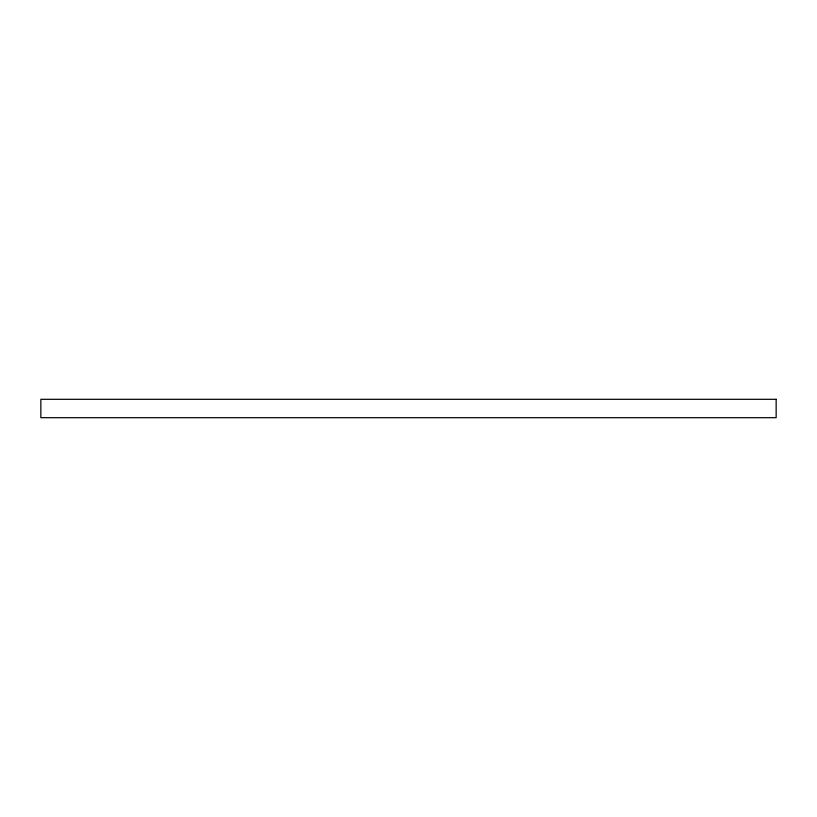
<?xml version="1.0" encoding="UTF-8"?>
<svg xmlns="http://www.w3.org/2000/svg" width="817" height="817" viewBox="0 0 817 817"><rect width="100%" height="100%" fill="white"/><g stroke="black" fill="none" stroke-linecap="round" stroke-linejoin="round"><path stroke-width="1.23" d="M776.15 399.309L40.85 399.309L40.85 417.691L776.15 417.691L776.15 399.309"/></g></svg>
